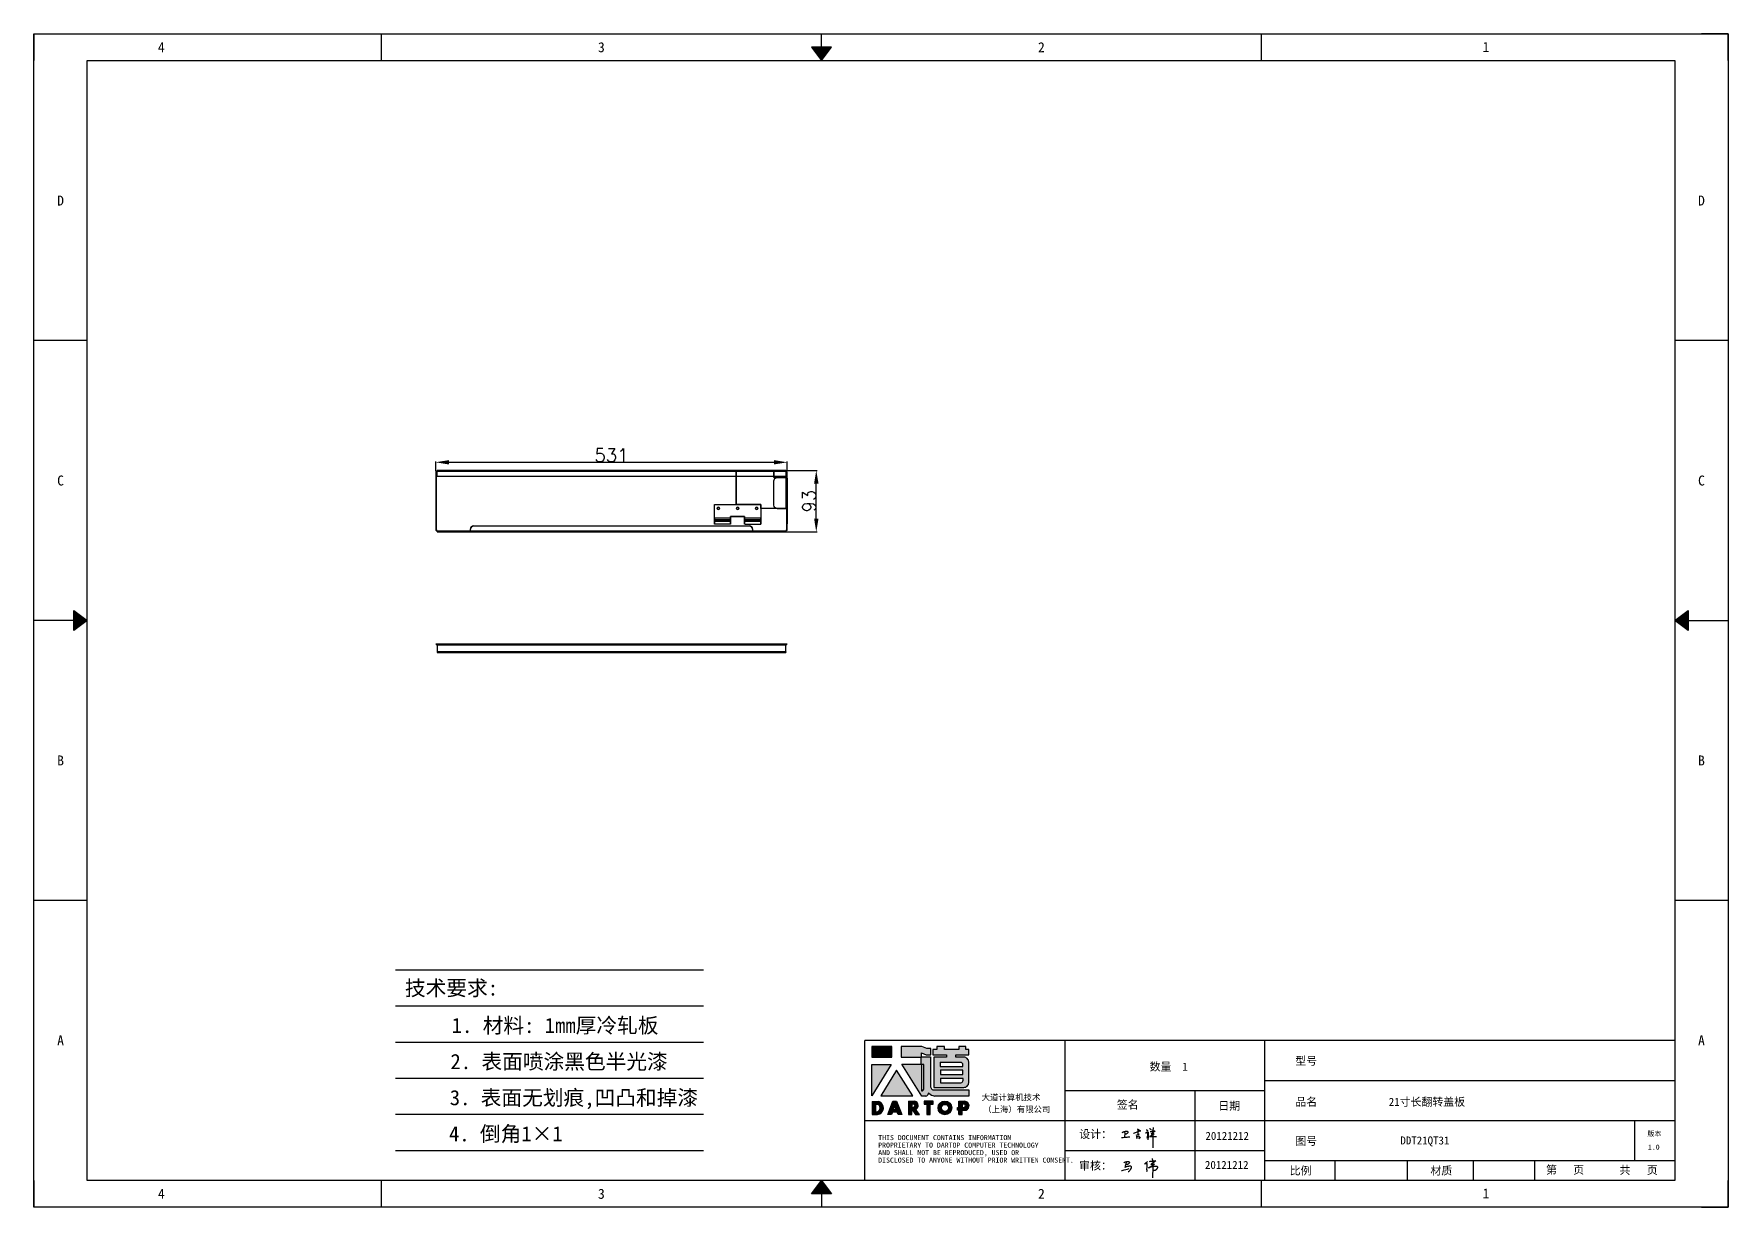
# Model space of a CAD drawing. Header units: millimetres. Extents: x 25928 to 50356, y -44172 to 20163.
# Drawn here: x 27278 to 29838, y -20330 to -18557 of the extents above; entities that cross this region are included whole.
import ezdxf
from ezdxf.enums import TextEntityAlignment as Align

# ---------------------------------------------------------------- set-up
doc = ezdxf.new("R2010")
doc.units = ezdxf.units.MM
doc.linetypes.add('DOT', pattern=[0.25, 0, -0.25])
doc.layers.add('4', color=7, linetype='Continuous')
doc.layers.add('print', color=30, linetype='Continuous')
doc.layers.add('dim', color=2, linetype='Continuous', lineweight=9)
doc.styles.add('Dartop', font='')
doc.styles.add('HZ', font='')
doc.styles.add('hzHT', font='simhei.ttf')
doc.styles.get("Standard").update_dxf_attribs({"font": 'txt', "bigfont": 'gbcbig.shx'})
doc.styles.get('Dartop').set_extended_font_data('FangSong_GB2312')
doc.styles.get('HZ').set_extended_font_data('SimSun')
doc.dimstyles.new('ISO-25', dxfattribs={"dimtxt": 20, "dimasz": 20, "dimexe": 1.25, "dimexo": 0.625, "dimtad": 1, "dimtxsty": 'Standard', "dimcen": 2.5, "dimadec": 0, "dimazin": 0, "dimtfac": 1, "dimtmove": 0, "dimatfit": 3, "dimfxl": 0, "dimarcsym": 0})

# ---------------------------------------------------------------- blocks, each defined once
blk = doc.blocks.new('*D584')
at = {"layer": 'Defpoints', "color": 0}
for p in [(27885.5, -19218.9, -1), (28416.5, -19204.7), (28416.5, -19218.9, -1)]:
    blk.add_point(p, dxfattribs=at)
at = {"layer": 'dim', "color": 0, "lineweight": -2}
for p, q in [((27885.5, -19218.3), (27885.5, -19203.4)), ((27905.5, -19204.7), (28396.5, -19204.7)), ((28416.5, -19218.3), (28416.5, -19203.4))]:
    blk.add_line(p, q, dxfattribs=at)
at = {"layer": 'dim', "color": 0}
for points in [[(27905.5, -19201.4), (27905.5, -19208), (27885.5, -19204.7)], [(28396.5, -19201.4), (28396.5, -19208), (28416.5, -19204.7)]]:
    blk.add_solid(points, dxfattribs=at)
at = {"layer": 'dim', "color": 0, "insert": (28151, -19194.1), "char_height": 20, "attachment_point": 5}
blk.add_mtext('531', dxfattribs=at)
blk = doc.blocks.new('*D585')
at = {"layer": 'Defpoints', "color": 0}
for p in [(28414.5, -19216.9, -1), (28460.4, -19216.9), (28414.5, -19309.9, -1)]:
    blk.add_point(p, dxfattribs=at)
at = {"layer": 'dim', "color": 0, "lineweight": -2}
for p, q in [((28415.1, -19216.9), (28461.7, -19216.9)), ((28460.4, -19289.9), (28460.4, -19236.9)), ((28415.1, -19309.9), (28461.7, -19309.9))]:
    blk.add_line(p, q, dxfattribs=at)
at = {"layer": 'dim', "color": 0}
for points in [[(28457.1, -19236.9), (28463.8, -19236.9), (28460.4, -19216.9)], [(28457.1, -19289.9), (28463.8, -19289.9), (28460.4, -19309.9)]]:
    blk.add_solid(points, dxfattribs=at)
at = {"layer": 'dim', "color": 0, "insert": (28449.8, -19263.4), "char_height": 20, "attachment_point": 5, "rotation": 90}
blk.add_mtext('93', dxfattribs=at)
blk = doc.blocks.new('*U5')
at = {"color": 254, "linetype": 'Continuous', "extrusion": (0, 0, -1)}
for points in [[(-17, 0.333), (-16.812, 0.25), (-17, 0.5)], [(-17, 0.333), (-17.188, 0.25), (-16.812, 0.25)], [(-17, 0.333), (-17, 0.5), (-17.188, 0.25)]]:
    blk.add_solid(points, dxfattribs=at)
blk = doc.blocks.new('*U4')
at = {"color": 254, "linetype": 'Continuous', "extrusion": (0, 0, -1)}
for points in [[(-33.167, 11), (-33, 11), (-33.25, 11.188)], [(-33.167, 11), (-33.25, 11.188), (-33.25, 10.812)], [(-33.167, 11), (-33.25, 10.812), (-33, 11)]]:
    blk.add_solid(points, dxfattribs=at)
blk = doc.blocks.new('*U6')
at = {"color": 254, "linetype": 'Continuous'}
for points in [[(17, 21.667), (17.188, 21.75), (16.812, 21.75)], [(17, 21.667), (16.812, 21.75), (17, 21.5)], [(17, 21.667), (17, 21.5), (17.188, 21.75)]]:
    blk.add_solid(points, dxfattribs=at)
blk = doc.blocks.new('*U3')
at = {"color": 254, "linetype": 'Continuous', "extrusion": (0, 0, -1)}
for points in [[(-0.833, 11), (-0.75, 10.812), (-0.75, 11.188)], [(-0.833, 11), (-0.75, 11.188), (-1, 11)], [(-0.833, 11), (-1, 11), (-0.75, 10.812)]]:
    blk.add_solid(points, dxfattribs=at)
blk = doc.blocks.new('dadao')
for p, q in [((48, 19.2), (44.9, 10.4)), ((44.9, 10.4), (51.2, 10.4)), ((51.2, 10.4), (48, 19.2))]:
    blk.add_line(p, q)
for points in [[(41.8, 121.6), (41.8, 143.7), (-0.4, 143.7), (-0.4, 121.6), (41.8, 121.6)], [(104.8, 122), (104.8, 130.3), (114.1, 126.3), (124.2, 126.3), (124.2, 139.6), (115.9, 139.6), (105.1, 143.9), (61.5, 143.9)], [(61.7, 144), (61.7, 121.3), (103.9, 121.3)], [(113.4, 38.7), (105.1, 38.7), (63, 106.5), (103.9, 106.5), (103.9, 120.9), (103.9, 121.3)], [(109.7, 53.6), (109.7, 106.2), (104.3, 106.2), (104.3, 50.4), (106.6, 50.4)], [(144.6, 94.4), (144.6, 84.8), (192, 84.8), (192, 94.1), (144.9, 94.1)], [(120.2, 45), (119.5, 45), (119.5, 44.6)], [(0, 28), (0, 0), (11.8, 0)], [(0.1, 28), (14, 28)], [(7.1, 21.8), (7.1, 6.1), (12, 6.1)], [(7.1, 21.8), (11.4, 21.8)], [(76.8, 28.2), (76.8, 0), (84.1, 0), (84.1, 11.1), (91.6, -0.1), (100.3, -0.1), (91.7, 11.1)], [(76.8, 28.2), (90.6, 28.2)], [(84, 22.7), (84, 15.3), (87.2, 15.3)], [(84, 22.7), (87.3, 22.7)], [(183.7, 0), (183.7, 9.6), (180.6, 9.6), (180.6, 14.9), (183.8, 14.9), (183.8, 28.1), (196.1, 28.1), (196.5, 28.1)], [(183.7, 0), (190.9, 0), (190.9, 9.6), (198.8, 9.6)], [(194.9, 22.3), (190.8, 22.3), (190.8, 15), (194.4, 15)]]:
    blk.add_lwpolyline(points)
blk.add_lwpolyline([(137.1, 144.2), (137.1, 137.9), (128.3, 137.9), (128.3, 126.5), (157.3, 126.5), (157.3, 121.5), (130.3, 121.5), (130.3, 57.5), (194.4, 57.5, 0.414214), (204.4, 67.5), (204.4, 111.3, 0.414214), (194.4, 121.3), (177.5, 121.3), (177.5, 126.3), (204.7, 126.3), (204.7, 137.7), (198.2, 137.7), (198.2, 143.9), (183.3, 143.9), (183.3, 138), (153, 138), (153, 144.2), (137.1, 144.2)], format="xyb", close=True)
for points in [[(104.8, 122), (123.4, 122), (123.4, 60, 0.414214), (131.4, 52), (204.8, 52), (204.8, 39.1), (131.7, 39.1)], [(144.3, 110.8), (144.3, 101.8), (192.3, 101.8), (192.3, 105.5, 0.414214), (187.3, 110.5), (144.3, 110.5)], [(144.6, 77), (144.6, 67.5), (187.6, 67.5, 0.414214), (192.6, 72.5), (192.6, 76.4), (144.6, 76.4)]]:
    blk.add_lwpolyline(points, format="xyb")
for points in [[(-0.3, 106.2), (40.4, 106.2), (-0.3, 39.7), (-0.3, 106.2)], [(51.7, 94.1), (18.4, 39.3), (86.2, 39.3)], [(43.8, 28.2), (51.8, 28.2), (62.6, -0.1), (55, -0.1), (53.2, 5), (42.9, 5), (41.1, 0), (33.6, 0)], [(110, 28.1), (110, 21.9), (116, 21.9), (116, -0.1), (123.2, -0.1), (123.2, 22), (129.2, 22), (129.2, 28.1), (110, 28.1)]]:
    blk.add_lwpolyline(points, close=True)
for radius in [14.5, 7.44]:
    blk.add_circle((154.2, 14.2), radius)
for centre, radius, start, end in [((99.2, 60.7), 12.6, 305.6399, 325.969), ((111.6, 46.7), 8.19, 282.9811, 347.6627), ((136, 61.7), 22.9, 226.7358, 259.3209), ((8.5, 13.9), 8.49, 294.2143, 69.7177), ((9.6, 14.2), 14.4, 278.6604, 72.3203), ((86.4, 19), 3.8, 282.527, 76.7196), ((88.6, 19.4), 8.95, 290.6073, 77.2124), ((193.7, 18.7), 3.8, 280.9891, 72.5513), ((195.7, 18.6), 9.51, 288.8959, 85.2442)]:
    blk.add_arc(centre, radius, start, end)
blk = doc.blocks.new('h')
for p, q in [((20768.1, -2360.9), (20773, -2359.1)), ((20769.5, -2366.9), (20769.8, -2370.6)), ((20769.8, -2370.6), (20770.9, -2378)), ((20770.9, -2378), (20771.5, -2370.6)), ((20772.4, -2369.3), (20774.9, -2367.8)), ((20773, -2359.1), (20784.1, -2355.2)), ((20773.3, -2331.8), (20775.3, -2338.7)), ((20789.1, -2340.9), (20773.5, -2331.9)), ((20775.3, -2338.7), (20775.6, -2351.2)), ((20775.6, -2351.2), (20775.5, -2357.3)), ((20782.2, -2369.2), (20780, -2377.1)), ((20780, -2377.1), (20788.3, -2371.3)), ((20780.1, -2366.4), (20780.8, -2366.4)), ((20781.9, -2367.4), (20782.2, -2369.2)), ((20845.7, -2343.5), (20848.4, -2353)), ((20848.9, -2370.3), (20847.9, -2424)), ((20848.4, -2353), (20848.9, -2370.3))]:
    blk.add_line(p, q)
for points in [[(20696.6, -2372.4, 0.002073), (20710.6, -2371.9, 0.016137), (20719.6, -2371.3, 0.008314), (20736.9, -2369.3)], [(20699.1, -2348.2, -0.029745), (20704.6, -2345.4, -0.046842), (20708.4, -2344.2, -0.00919), (20714.3, -2343, -0.018517), (20717.2, -2342.5, -0.037841), (20720.3, -2342.4, -0.039541), (20723.2, -2342.8, -0.149785), (20726, -2344.3, -0.204935), (20726.9, -2346.6, -0.074872), (20726.5, -2348.3, -0.061615), (20725.6, -2350.3, -0.034204), (20723.8, -2352.6, -0.045776), (20722.3, -2354.1, -0.054985), (20720.4, -2355.3, -0.036348), (20717.3, -2356.5, -0.067752), (20715.7, -2356.8, -0.043553), (20713.2, -2356.7)], [(20755, -2351.9, -0.024077), (20759.9, -2350.1, -0.013147), (20768.7, -2346.5, -0.00522), (20775.4, -2344.1, -0.018517), (20777.3, -2343.4, -0.008274), (20786.3, -2341, -0.039541), (20788.3, -2340.8, -0.079216), (20789.4, -2341, -0.204935)], [(20813.5, -2350.1, 0.007348), (20815.9, -2348.7, 0.008421), (20818, -2347.3, 0.009459), (20819.7, -2346.2, -0.016325), (20820.7, -2345.5, -0.173771), (20821.8, -2345.3, -0.085159), (20823.9, -2346, -0.125883), (20826, -2347.9, -0.160659), (20826.6, -2350.1, -0.010447), (20826.5, -2352.3, -0.008247), (20826.2, -2355.1, -0.002698), (20825.3, -2374, 0.001562), (20823.9, -2383.7, 0.016137)], [(20816.8, -2335, -0.053561), (20819.6, -2336.1, -0.075272), (20821.3, -2337.3, -0.005295), (20822.5, -2338.5, -0.009337), (20823.1, -2339.1, -0.026146), (20823.7, -2339.8, -0.016644), (20824.5, -2340.9)], [(20832.1, -2329.2, -0.053561), (20834.9, -2330.3, -0.075272), (20836.7, -2331.5, -0.005295), (20837.8, -2332.6, -0.009337), (20838.5, -2333.3, -0.026146), (20839, -2334, -0.016644), (20839.8, -2335.1)], [(20836, -2343.7, -0.02797), (20842.1, -2342.6, -0.048868), (20845.6, -2342.2, -0.00919), (20851.1, -2341.4, -0.018517), (20853.9, -2341.1, -0.037841), (20856.7, -2341.2, -0.039541), (20859.4, -2341.6, -0.018282), (20840.6, -2354.7, -0.000937)], [(20847.6, -2340.2, 0.021784), (20849.6, -2335.9, 0.028296), (20850.8, -2332.4, 0.008136), (20851.9, -2328.2, 0.028913), (20852.2, -2327, 0.08193), (20852.1, -2325.9, 0.075058), (20851.7, -2324.7, 0.275043)]]:
    blk.add_lwpolyline(points, format="xyb")
for points in [[(20711.3, -2343.5), (20711.3, -2343.5), (20711.5, -2355.8), (20710.7, -2368), (20710.6, -2371.9)], [(20821.5, -2350.6), (20822.4, -2359.2), (20822.2, -2364.9), (20821.7, -2369), (20821.3, -2376.3), (20823.6, -2368.5), (20827.2, -2366.3), (20829.5, -2366.3)], [(20840.6, -2354.7), (20850, -2354.7), (20855, -2354.3), (20845.9, -2361.1), (20840.5, -2364), (20833, -2367.5), (20863.2, -2367.4), (20865.9, -2367.3)]]:
    blk.add_lwpolyline(points)
for centre, radius, start, end in [((20773.7, -2371.2), 2.3, 121.9907, 163.60158), ((20787.5, -2406), 40.3, 100.61827, 108.24823), ((20780.8, -2367.6), 1.15, 9.4675, 90)]:
    blk.add_arc(centre, radius, start, end)

msp = doc.modelspace()

# ---------------------------------------------------------------- hatches: boundary and pattern name
for points in [[(28574.545, -20087.646), (28544.411, -20087.646), (28544.411, -20103.391), (28574.545, -20103.391)], [(28573.575, -20114.406), (28544.491, -20114.406), (28544.491, -20161.893)], [(28581.637, -20123.024), (28557.862, -20162.209), (28606.274, -20162.209)], [(28637.014, -20170.227), (28623.255, -20170.227), (28623.255, -20174.592), (28627.548, -20174.592), (28627.548, -20190.321), (28632.688, -20190.321), (28632.688, -20174.581), (28637.014, -20174.581)]]:
    msp.add_hatch(color=0).paths.add_polyline_path(points)
h = msp.add_hatch(color=0)
h.paths.add_polyline_path([(28619.579, -20097.215), (28626.23, -20100.088), (28633.421, -20100.088), (28633.421, -20090.571), (28627.488, -20090.571), (28619.759, -20087.519), (28588.785, -20087.519), (28588.785, -20103.614), (28618.922, -20103.614), (28618.922, -20103.939), (28618.922, -20114.226), (28589.697, -20114.226), (28619.757, -20162.602), (28625.709, -20162.602, 0.27937482), (28630.055, -20158.377), (28630.055, -20158.154), (28630.58, -20158.154, 0.14314537), (28638.774, -20162.324), (28691.008, -20162.324), (28691.008, -20153.15), (28638.552, -20153.15, -0.41421356), (28632.838, -20147.436), (28632.838, -20103.105), (28619.579, -20103.105)])
h.paths.add_polyline_path([(28619.226, -20114.432), (28623.056, -20114.433), (28623.056, -20151.979, -0.08893574), (28620.836, -20154.262), (28619.212, -20154.262)], flags=16)
h = msp.add_hatch(color=0)
h.paths.add_polyline_path([(28690.918, -20091.904), (28686.271, -20091.904), (28686.271, -20087.483), (28675.648, -20087.483), (28675.648, -20091.683), (28653.961, -20091.683), (28653.961, -20087.262), (28642.602, -20087.262), (28642.602, -20091.764), (28636.326, -20091.764), (28636.326, -20099.915), (28657.038, -20099.915), (28657.038, -20103.52), (28637.738, -20103.52), (28637.738, -20149.159), (28683.555, -20149.159, 0.41421356), (28690.697, -20142.017), (28690.697, -20110.762, 0.41421356), (28683.555, -20103.62), (28671.443, -20103.62), (28671.443, -20100.083), (28690.918, -20100.083)])
h.paths.add_polyline_path([(28678.495, -20111.357, -0.41421356), (28682.066, -20114.928), (28682.066, -20117.547), (28647.764, -20117.547), (28647.764, -20111.357)], flags=16)
h.paths.add_polyline_path([(28681.844, -20123.074), (28681.844, -20129.706), (28647.985, -20129.706), (28647.985, -20123.074)], flags=16)
h.paths.add_polyline_path([(28682.287, -20135.674), (28682.287, -20138.514, -0.41421356), (28678.716, -20142.085), (28647.985, -20142.085), (28647.985, -20135.674)], flags=16)
h = msp.add_hatch(color=0)
h.paths.add_polyline_path([(28554.683, -20170.298), (28544.705, -20170.298), (28544.705, -20190.261), (28553.108, -20190.261, 0.79301591)])
h.paths.add_polyline_path([(28553.256, -20185.889), (28549.768, -20185.889), (28549.768, -20174.67), (28552.871, -20174.67, -0.67136089)], flags=16)
h = msp.add_hatch(color=0)
h.paths.add_polyline_path([(28581.712, -20170.134), (28576.018, -20170.134), (28568.695, -20190.283), (28574.089, -20190.283), (28575.358, -20186.712), (28582.666, -20186.712), (28583.962, -20190.326), (28589.399, -20190.326)])
h.paths.add_polyline_path([(28581.269, -20182.863), (28576.742, -20182.863), (28578.964, -20176.532)], flags=16)
h = msp.add_hatch(color=0)
h.paths.add_polyline_path([(28609.39, -20170.148), (28599.577, -20170.148), (28599.577, -20190.294), (28604.763, -20190.294), (28604.763, -20182.307), (28610.093, -20190.366), (28616.359, -20190.366), (28610.225, -20182.358, 0.74405494)])
h.paths.add_polyline_path([(28604.715, -20179.326), (28604.715, -20174.035), (28607.033, -20174.035, -0.79680897), (28606.999, -20179.326)], flags=16)
h = msp.add_hatch(color=0)
h.paths.add_polyline_path([(28644.493, -20180.149, 1), (28665.179, -20180.149, 1)])
h.paths.add_polyline_path([(28660.15, -20180.149, -1), (28649.522, -20180.149, -1)], flags=16)
h = msp.add_hatch(color=0)
h.paths.add_polyline_path([(28685.02, -20170.196), (28684.724, -20170.196), (28675.975, -20170.196), (28675.975, -20179.598), (28673.654, -20179.598), (28673.654, -20183.414), (28675.938, -20183.414), (28675.938, -20190.258), (28681.045, -20190.258), (28681.045, -20183.387), (28686.657, -20183.387, 0.81230381)])
h.paths.add_polyline_path([(28680.969, -20179.572), (28680.969, -20174.313), (28683.875, -20174.313, -0.77821343), (28683.579, -20179.572)], flags=16)

# ---------------------------------------------------------------- linework, layer by layer
at = {"color": 0, "linetype": 'DOT'}
for p, q in [((27278.449, -18557.416), (29797.621, -18557.416)), ((27278.449, -20289.802), (27278.449, -18597.704)), ((29837.909, -18597.704), (29837.909, -20289.802)), ((29797.621, -20330.09), (27278.449, -20330.09))]:
    msp.add_line(p, q, dxfattribs=at)
at = {"color": 0}
for p, q in [((27278.449, -18557.416), (27278.449, -18597.704)), ((27803.362, -18597.704), (27803.362, -18557.416)), ((28468.115, -18577.56), (28468.115, -18557.416)), ((29132.868, -18597.704), (29132.868, -18557.416)), ((29837.909, -18557.416), (29797.621, -18557.416)), ((29837.909, -18597.704), (29837.909, -18557.416)), ((27359.025, -20289.802), (27359.025, -18597.704)), ((27359.025, -18597.704), (29757.333, -18597.704)), ((29757.333, -18597.704), (29757.333, -20289.802)), ((27359.025, -19020.729), (27278.449, -19020.729)), ((29837.909, -19020.729), (29757.333, -19020.729)), ((27338.881, -19443.753), (27278.449, -19443.753)), ((29777.477, -19443.753), (29837.909, -19443.753)), ((27359.025, -19866.778), (27278.449, -19866.778)), ((29837.909, -19866.778), (29757.333, -19866.778)), ((29757.333, -20078.29), (28533.583, -20078.29)), ((28533.583, -20289.802), (28533.583, -20078.29)), ((28835.744, -20078.29), (28835.744, -20289.802)), ((29137.904, -20289.802), (29137.904, -20078.29)), ((29137.904, -20138.722), (29757.333, -20138.722)), ((28835.744, -20153.83), (29137.904, -20153.83)), ((29032.148, -20153.83), (29032.148, -20289.802)), ((28533.583, -20199.154), (28835.744, -20199.154)), ((28835.744, -20199.154), (29757.333, -20199.154)), ((29696.901, -20259.586), (29696.901, -20199.154)), ((28835.744, -20244.478), (29137.904, -20244.478)), ((29137.904, -20259.586), (29757.333, -20259.586)), ((29244.212, -20289.802), (29244.212, -20259.586)), ((29353.769, -20289.802), (29353.769, -20259.586)), ((29453.366, -20289.802), (29453.366, -20259.586)), ((29545.821, -20289.802), (29545.821, -20259.586)), ((27278.449, -20289.802), (27278.449, -20330.09)), ((29757.333, -20289.802), (27359.025, -20289.802)), ((27803.362, -20330.09), (27803.362, -20289.802)), ((29132.868, -20330.09), (29132.868, -20289.802)), ((29837.909, -20330.09), (29837.909, -20289.802)), ((28468.115, -20309.946), (28468.115, -20330.09)), ((29797.621, -20330.09), (29837.909, -20330.09))]:
    msp.add_line(p, q, dxfattribs=at)
at = {"extrusion": (3.98566e-30, 0, -1)}
for p, q in [((27885.503, -19218.939), (27885.503, -19307.939)), ((27885.503, -19218.939), (27887.503, -19218.939)), ((27887.503, -19218.939), (27887.503, -19216.939)), ((28414.503, -19216.939), (27887.503, -19216.939)), ((28414.503, -19216.939), (28414.503, -19218.939)), ((28414.503, -19218.939), (28416.503, -19218.939)), ((28416.503, -19307.939), (28416.503, -19218.939)), ((27887.503, -19307.939), (27885.503, -19307.939)), ((27887.503, -19309.939), (27887.503, -19307.939)), ((27887.503, -19309.939), (28414.503, -19309.939)), ((28414.503, -19307.939), (28414.503, -19309.939)), ((28416.503, -19307.939), (28414.503, -19307.939))]:
    msp.add_line(p, q, dxfattribs=at)
for p, q in [((27886.503, -19307.939, 1), (27886.503, -19218.939, 1)), ((27887.503, -19218.939, 1), (27886.503, -19218.939, 1)), ((27887.503, -19225.939, 12.7), (27887.503, -19216.939, 12.7)), ((27887.503, -19216.939, 12.7), (28414.503, -19216.939, 12.7)), ((27887.503, -19217.939, 1), (27887.503, -19218.939, 1)), ((27887.503, -19217.939, 1), (28414.503, -19217.939, 1)), ((28339.503, -19268.439, 2), (28339.503, -19217.939, 2)), ((28339.503, -19217.939, 2), (28396.503, -19217.939, 2)), ((28396.503, -19227.939, 2), (28396.503, -19217.939, 2)), ((28414.503, -19216.939, 12.7), (28414.503, -19225.939, 12.7)), ((28414.503, -19218.939, 1), (28414.503, -19217.939, 1)), ((28415.503, -19218.939, 1), (28414.503, -19218.939, 1)), ((28415.503, -19218.939, 1), (28415.503, -19307.939, 1)), ((28414.503, -19225.939, 12.7), (27887.503, -19225.939, 12.7)), ((28414.503, -19227.939, 2), (28396.503, -19227.939, 2)), ((28414.503, -19227.939, 2), (28414.503, -19274.439, 2)), ((28415.503, -19228.939, 22), (28415.503, -19297.939, 22)), ((28415.503, -19228.939, 22), (28416.503, -19228.939, 22)), ((28416.503, -19228.939, 22), (28416.503, -19297.939, 22)), ((28306.503, -19293.439, 2.5), (28306.503, -19268.439, 2.5)), ((28306.503, -19268.439, 2.5), (28376.503, -19268.439, 2.5)), ((28339.503, -19268.439, 2), (28376.503, -19268.439, 2)), ((28376.503, -19268.439, 2), (28376.503, -19274.439, 2)), ((28376.503, -19268.439, 2.5), (28376.503, -19293.439, 2.5)), ((28331.003, -19289.263, 3.25), (28306.503, -19289.263, 3.25)), ((28306.503, -19291.274, 3.25), (28331.003, -19291.274, 3.25)), ((28331.003, -19293.439, 2.5), (28306.503, -19293.439, 2.5)), ((28306.503, -19293.439, 1), (28331.003, -19293.439, 1)), ((28331.003, -19293.439, 2.5), (28306.503, -19293.439, 2.5)), ((28331.003, -19293.439, 2.5), (28331.003, -19286.439, 2.5)), ((28331.003, -19286.439, 2.5), (28352.003, -19286.439, 2.5)), ((28352.003, -19286.439, 2.5), (28352.003, -19293.439, 2.5)), ((28376.503, -19289.263, 3.25), (28352.003, -19289.263, 3.25)), ((28352.003, -19291.274, 3.25), (28376.503, -19291.274, 3.25)), ((28376.503, -19293.439, 2.5), (28352.003, -19293.439, 2.5)), ((28352.003, -19293.439, 1), (28376.503, -19293.439, 1)), ((28376.503, -19293.439, 2.5), (28352.003, -19293.439, 2.5)), ((28414.503, -19274.439, 2), (28376.503, -19274.439, 2)), ((28416.503, -19297.939, 22), (28415.503, -19297.939, 22)), ((27886.503, -19307.939, 1), (27887.503, -19307.939, 1)), ((27887.503, -19307.939, 1), (27887.503, -19308.939, 1)), ((28414.503, -19308.939, 1), (27887.503, -19308.939, 1)), ((27887.503, -19308.939, 12.7), (27887.503, -19309.939, 12.7)), ((27887.503, -19308.939, 12.7), (27938.003, -19308.939, 12.7)), ((27887.503, -19309.939, 12.7), (28414.503, -19309.939, 12.7)), ((27938.003, -19308.939, 12.7), (27938.003, -19305.939, 12.7)), ((27943.003, -19300.939, 12.7), (28359.003, -19300.939, 12.7)), ((28331.003, -19298.344, 5.03), (28306.503, -19298.344, 5.03)), ((28352.252, -19298.344, 1), (28376.503, -19298.344, 5.03)), ((28364.003, -19305.939, 12.7), (28364.003, -19308.939, 12.7)), ((28364.003, -19308.939, 12.7), (28414.503, -19308.939, 12.7)), ((28414.503, -19308.939, 1), (28414.503, -19307.939, 1)), ((28414.503, -19307.939, 1), (28415.503, -19307.939, 1)), ((28414.503, -19308.939, 12.7), (28414.503, -19309.939, 12.7)), ((28414.503, -19480.58, -141.047), (27887.503, -19480.58, -141.047)), ((27887.503, -19480.58, -141.047), (27887.503, -19492.28, -141.047)), ((27887.503, -19492.28, -141.047), (27938.003, -19492.28, -141.047)), ((27938.003, -19491.28, -141.047), (27938.003, -19492.28, -141.047)), ((28364.003, -19491.28, -141.047), (27938.003, -19491.28, -141.047)), ((28364.003, -19492.28, -141.047), (28364.003, -19491.28, -141.047)), ((28364.003, -19492.28, -141.047), (28414.503, -19492.28, -141.047)), ((28414.503, -19492.28, -141.047), (28414.503, -19480.58, -141.047)), ((28965.509, -20269.136), (28962.54, -20270.743)), ((28967.645, -20267.995), (28965.509, -20269.136)), ((28965.631, -20265.592), (28969.406, -20265.592)), ((28971.419, -20265.409), (28967.645, -20267.995)), ((28967.781, -20256.632), (28968.648, -20263.874)), ((28968.789, -20269.221), (28968.469, -20285.86)), ((28968.648, -20263.874), (28968.789, -20269.221)), ((28969.406, -20265.592), (28971.419, -20265.409))]:
    msp.add_line(p, q)
at = {"extrusion": (0, 1, 0)}
for p, q in [((27887.503, -19216.939), (27887.503, -19216.939, 12.7)), ((27887.503, -19216.939, 12.7), (28414.503, -19216.939, 12.7)), ((28414.503, -19216.939), (27887.503, -19216.939)), ((28414.503, -19216.939, 12.7), (28414.503, -19216.939))]:
    msp.add_line(p, q, dxfattribs=at)
at = {"extrusion": (-2.29585e-30, -1, 2.24254e-30)}
for p, q in [((27887.503, -19217.939, 1), (28414.503, -19217.939, 1)), ((27887.503, -19217.939, 1), (27887.503, -19217.939, 11.7)), ((27887.503, -19217.939, 11.7), (28414.503, -19217.939, 11.7)), ((28414.503, -19217.939, 11.7), (28414.503, -19217.939, 1))]:
    msp.add_line(p, q, dxfattribs=at)
at = {"extrusion": (0, 0, -1)}
for p, q in [((27887.503, -19217.939, 11.7), (28414.503, -19217.939, 11.7)), ((27887.503, -19225.939, 11.7), (27887.503, -19217.939, 11.7)), ((28339.503, -19217.939, 1), (28339.503, -19268.439, 1)), ((28339.503, -19217.939, 1), (28396.503, -19217.939, 1)), ((28396.503, -19217.939, 1), (28396.503, -19227.939, 1)), ((28414.503, -19217.939, 11.7), (28414.503, -19225.939, 11.7)), ((28414.503, -19225.939, 11.7), (27887.503, -19225.939, 11.7)), ((28396.503, -19227.939, 1), (28415.503, -19227.939, 1)), ((28396.503, -19269.439, 20), (28396.503, -19232.939, 20)), ((28401.503, -19227.939, 20), (28414.503, -19227.939, 20)), ((28414.503, -19227.939, 20), (28414.503, -19274.439, 20)), ((28415.503, -19227.939, 1), (28415.503, -19274.439, 1)), ((28306.503, -19293.439, 1), (28306.503, -19268.439, 1)), ((28306.503, -19268.439, 1), (28376.503, -19268.439, 1)), ((28376.503, -19268.439, 1), (28339.503, -19268.439, 1)), ((28376.503, -19274.439, 1), (28376.503, -19268.439, 1)), ((28376.503, -19268.439, 1), (28376.503, -19293.439, 1)), ((28306.503, -19293.439, 1), (28331.003, -19293.439, 1)), ((28331.003, -19286.439, 1), (28331.003, -19293.439, 1)), ((28352.003, -19286.439, 1), (28331.003, -19286.439, 1)), ((28352.003, -19293.439, 1), (28352.003, -19286.439, 1)), ((28352.003, -19293.439, 1), (28376.503, -19293.439, 1)), ((28415.503, -19274.439, 1), (28376.503, -19274.439, 1)), ((28401.503, -19274.439, 20), (28414.503, -19274.439, 20)), ((27938.003, -19308.939, 11.7), (27938.003, -19305.939, 11.7)), ((28364.003, -19308.939, 11.7), (27938.003, -19308.939, 11.7)), ((27943.003, -19300.939, 11.7), (28359.003, -19300.939, 11.7)), ((28364.003, -19305.939, 11.7), (28364.003, -19308.939, 11.7))]:
    msp.add_line(p, q, dxfattribs=at)
at = {"extrusion": (-4.27492e-28, 1, 0)}
for p, q in [((28339.503, -19217.939, 1), (28396.503, -19217.939, 1)), ((28339.503, -19217.939, 2), (28396.503, -19217.939, 2)), ((28339.503, -19217.939, 2), (28339.503, -19217.939, 1)), ((28396.503, -19217.939, 2), (28396.503, -19217.939, 1))]:
    msp.add_line(p, q, dxfattribs=at)
at = {"extrusion": (-1, 0, 0)}
for p, q in [((28339.503, -19268.439, 2), (28339.503, -19217.939, 2)), ((28339.503, -19217.939, 1), (28339.503, -19268.439, 1)), ((28339.503, -19217.939, 2), (28339.503, -19217.939, 1)), ((28339.503, -19268.439, 1), (28339.503, -19268.439, 2))]:
    msp.add_line(p, q, dxfattribs=at)
at = {"extrusion": (-1, 0, -2.22045e-16)}
for p, q in [((28352.003, -19286.439, 2.5), (28352.003, -19293.439, 2.5)), ((28352.003, -19286.439, 1), (28352.003, -19286.439, 2.5)), ((28352.003, -19293.439, 1), (28352.003, -19286.439, 1)), ((28352.003, -19289.263, 3.25), (28352.003, -19291.274, 3.25))]:
    msp.add_line(p, q, dxfattribs=at)
at = {"extrusion": (6.31089e-30, 1, -2.22045e-16)}
for p, q in [((27887.503, -19479.58, -140.047), (27885.503, -19479.58, -140.047)), ((27885.503, -19479.58, -51.047), (27885.503, -19479.58, -140.047)), ((27885.503, -19479.58, -51.047), (27887.503, -19479.58, -51.047)), ((27887.503, -19479.58, -142.047), (27887.503, -19479.58, -140.047)), ((27887.503, -19479.58, -142.047), (28414.503, -19479.58, -142.047)), ((27887.503, -19479.58, -51.047), (27887.503, -19479.58, -49.047)), ((28414.503, -19479.58, -49.047), (27887.503, -19479.58, -49.047)), ((28414.503, -19479.58, -140.047), (28414.503, -19479.58, -142.047)), ((28416.503, -19479.58, -140.047), (28414.503, -19479.58, -140.047)), ((28414.503, -19479.58, -51.047), (28416.503, -19479.58, -51.047)), ((28414.503, -19479.58, -49.047), (28414.503, -19479.58, -51.047)), ((28416.503, -19479.58, -140.047), (28416.503, -19479.58, -51.047))]:
    msp.add_line(p, q, dxfattribs=at)
at = {"extrusion": (0, -1, 2.22045e-16)}
for p, q in [((27886.503, -19480.58, -140.047), (27887.503, -19480.58, -140.047)), ((27886.503, -19480.58, -140.047), (27886.503, -19480.58, -51.047)), ((27887.503, -19480.58, -51.047), (27886.503, -19480.58, -51.047)), ((27887.503, -19480.58, -140.047), (27887.503, -19480.58, -141.047)), ((28414.503, -19480.58, -141.047), (27887.503, -19480.58, -141.047)), ((27887.503, -19480.58, -50.047), (27887.503, -19480.58, -51.047)), ((27887.503, -19480.58, -50.047), (28414.503, -19480.58, -50.047)), ((28414.503, -19480.58, -141.047), (28414.503, -19480.58, -140.047)), ((28414.503, -19480.58, -140.047), (28415.503, -19480.58, -140.047)), ((28415.503, -19480.58, -51.047), (28414.503, -19480.58, -51.047)), ((28414.503, -19480.58, -51.047), (28414.503, -19480.58, -50.047)), ((28415.503, -19480.58, -51.047), (28415.503, -19480.58, -140.047))]:
    msp.add_line(p, q, dxfattribs=at)
at = {"extrusion": (0, -2.22045e-16, -1)}
for p, q in [((27887.503, -19479.58, -142.047), (27887.503, -19492.28, -142.047)), ((27887.503, -19479.58, -142.047), (28414.503, -19479.58, -142.047)), ((27887.503, -19491.28, -58.047), (27887.503, -19492.28, -58.047)), ((28414.503, -19491.28, -58.047), (27887.503, -19491.28, -58.047)), ((27887.503, -19492.28, -142.047), (28414.503, -19492.28, -142.047)), ((28414.503, -19492.28, -58.047), (27887.503, -19492.28, -58.047)), ((28414.503, -19492.28, -142.047), (28414.503, -19479.58, -142.047)), ((28414.503, -19491.28, -58.047), (28414.503, -19492.28, -58.047))]:
    msp.add_line(p, q, dxfattribs=at)
at = {"extrusion": (-2.29585e-30, -2.22045e-16, -1)}
for p, q in [((27887.503, -19480.58, -50.047), (28414.503, -19480.58, -50.047)), ((27887.503, -19480.58, -50.047), (27887.503, -19491.28, -50.047)), ((27887.503, -19491.28, -50.047), (28414.503, -19491.28, -50.047)), ((28414.503, -19491.28, -50.047), (28414.503, -19480.58, -50.047))]:
    msp.add_line(p, q, dxfattribs=at)
at = {"extrusion": (0, 1, -2.22045e-16)}
for p, q in [((27887.503, -19491.28, -50.047), (28414.503, -19491.28, -50.047)), ((27887.503, -19491.28, -58.047), (27887.503, -19491.28, -50.047)), ((28414.503, -19491.28, -58.047), (27887.503, -19491.28, -58.047)), ((28414.503, -19491.28, -50.047), (28414.503, -19491.28, -58.047))]:
    msp.add_line(p, q, dxfattribs=at)
at = {"color": 0}
for points in [[(28468.115, -18597.704), (28483.223, -18577.56), (28453.007, -18577.56), (28468.115, -18597.704)], [(27359.025, -19443.753), (27338.881, -19458.861), (27338.881, -19428.645), (27359.025, -19443.753)], [(29757.333, -19443.753), (29777.477, -19428.645), (29777.477, -19458.861), (29757.333, -19443.753)], [(28468.115, -20289.802), (28483.223, -20309.946), (28453.007, -20309.946), (28468.115, -20289.802)]]:
    msp.add_lwpolyline(points, close=True, dxfattribs=at)
for points in [[(28924.807, -20262.98, -0.02974503), (28926.534, -20262.114, -0.04684215), (28927.703, -20261.738, -0.00919025), (28929.528, -20261.369, -0.01851715), (28930.443, -20261.237, -0.03784064), (28931.387, -20261.207, -0.03954126), (28932.284, -20261.318, -0.14978519), (28933.161, -20261.797, -0.20493524), (28933.429, -20262.49, -0.07487171), (28933.327, -20263.038, -0.06161465), (28933.029, -20263.644, -0.0342039), (28932.489, -20264.357, -0.04577587), (28932.005, -20264.819, -0.05498501), (28931.42, -20265.187, -0.03634791), (28930.451, -20265.573, -0.06775206), (28929.965, -20265.656, -0.04355337), (28929.202, -20265.617)], [(28962.54, -20270.743, -0.02974503), (28965.235, -20269.393, -0.04684215), (28967.059, -20268.806, -0.00919025), (28969.906, -20268.231, -0.01851715), (28971.333, -20268.024, -0.03784064), (28972.805, -20267.978, -0.03954126), (28974.205, -20268.151, -0.14978519), (28975.572, -20268.898, -0.20493524), (28975.991, -20269.98, -0.07487171), (28975.832, -20270.834, -0.06161465), (28975.367, -20271.779, -0.0342039), (28974.524, -20272.892, -0.04577587), (28973.769, -20273.613, -0.05498501), (28972.857, -20274.186, -0.03634791), (28971.345, -20274.788, -0.06775206), (28970.587, -20274.918, -0.04355337), (28969.397, -20274.857)], [(28963.778, -20261.138, -0.02797026), (28966.219, -20260.687, -0.04886788), (28967.633, -20260.536, -0.00919025), (28969.858, -20260.207, -0.01851715), (28970.97, -20260.105, -0.03784064), (28972.111, -20260.129, -0.03954126), (28973.186, -20260.32, -0.01828189), (28965.631, -20265.592, -0.0009369)]]:
    msp.add_lwpolyline(points, format="xyb")
msp.add_lwpolyline([(28928.614, -20261.545), (28928.614, -20261.545), (28928.037, -20265.085), (28927.086, -20268.414), (28926.465, -20270.457)])
for centre in [(28312.503, -19274.439, 2.5), (28341.503, -19274.439, 2.5), (28370.503, -19274.439, 1), (28370.503, -19274.439, 2.5)]:
    msp.add_circle(centre, 1.7)
at = {"extrusion": (0, 0, -1)}
for centre in [(-28312.503, -19274.439, -1), (-28341.503, -19274.439, -1), (-28370.503, -19274.439, -2.5), (-28370.503, -19274.439, -1)]:
    msp.add_circle(centre, 1.7, dxfattribs=at)
for centre, start, end in [((-28401.503, -19232.939, -20), 0, 90), ((-28401.503, -19269.439, -20), 270, 0), ((-27943.003, -19305.939, -11.7), 0, 90), ((-28359.003, -19305.939, -11.7), 90, 180)]:
    msp.add_arc(centre, 5, start, end, dxfattribs=at)
at = {"extrusion": (1, 0, -2.22045e-16)}
for centre in [(-19293.439, 6, 28306.503), (-19293.439, 6, 28331.003)]:
    msp.add_arc(centre, 5, 326.632987, 270, dxfattribs=at)
at = {"extrusion": (-1, 0, 2.22045e-16)}
for centre in [(19293.439, 6, -28306.503), (19293.439, 6, -28331.003)]:
    msp.add_arc(centre, 3.5, 270, 231.786789, dxfattribs=at)
at = {"extrusion": (-1, 0, -2.22045e-16)}
for centre, radius, end in [((19293.439, 6, -28352.003), 5, 213.367013), ((19293.439, 6, -28352.003), 3.5, 231.786789), ((19293.439, 6, -28352.003), 3.5, 231.786789), ((19293.439, 6, -28376.503), 3.5, 231.786789)]:
    msp.add_arc(centre, radius, 270, end, dxfattribs=at)
at = {"extrusion": (1, 0, 2.22045e-16)}
for centre in [(-19293.439, 6, 28352.003), (-19293.439, 6, 28376.503)]:
    msp.add_arc(centre, 5, 326.632987, 270, dxfattribs=at)
for centre, radius, start, end in [((27943.003, -19305.939, 12.7), 5, 90, 180), ((28359.003, -19305.939, 12.7), 5, 0, 90), ((28936.222, -20287.345), 19.504, 113.202449, 120.017497), ((28931.644, -20276.666), 7.885, 102.47486, 113.202449), ((28943.07, -20328.311), 60.779, 100.36867, 102.47486), ((28934.827, -20283.258), 14.979, 96.125337, 100.36867), ((28934.029, -20275.821), 7.499, 87.457037, 96.125337), ((28934.057, -20275.192), 6.87, 78.399567, 87.457037), ((28935.027, -20270.466), 2.045, 44.324655, 78.399567), ((28933.571, -20269.445), 3.301, 326.76781, 340.871018), ((28935.678, -20269.83), 1.134, 357.998393, 44.324655), ((28934.57, -20269.791), 2.243, 340.871018, 357.998393), ((28941.651, -20239.014), 29.831, 299.265464, 300.9495), ((29009.232, -20489.063), 230.333, 102.46592, 103.2053), ((28852.268, -20153.723), 152.514, 313.366132, 315.296084), ((28959.535, -20265.135), 0.975, 52.375745, 91.291159), ((28101.743, -20237.467), 858.927, 357.565664, 358.057278), ((28959.2, -20264.982), 1.118, 357.196828, 33.705179), ((28934.045, -20263.336), 26.332, 352.912546, 354.802684), ((28943.923, -20264.234), 16.413, 354.802684, 357.196828), ((28920.387, -20268.601), 6.385, 281.076982, 291.212632), ((28779.986, -19698.698), 593.276, 283.91895, 284.971512), ((28930.374, -20271.591), 5.03, 283.816254, 294.030509), ((28931.448, -20274.079), 2.32, 294.836428, 309.901134), ((28900.518, -20245.543), 44.385, 316.919563, 320.58866), ((28925.669, -20267.104), 11.285, 324.094808, 331.378357), ((28934.427, -20271.532), 1.508, 319.573073, 337.48549), ((28930.275, -20268.214), 6.777, 324.910666, 333.348429), ((29441.234, -20346.657), 486.8, 171.410173, 171.768083)]:
    msp.add_arc(centre, radius, start, end)
at = {"layer": 'Defpoints'}
for p, q in [((27824.913, -19971.455), (28289.951, -19971.455)), ((27824.913, -20026.055), (28289.951, -20026.055)), ((27824.913, -20026.055), (28289.951, -20026.055)), ((27824.913, -20080.655), (28289.951, -20080.655)), ((27824.913, -20135.255), (28289.951, -20135.255)), ((27824.913, -20189.855), (28289.951, -20189.855)), ((27824.913, -20244.455), (28289.951, -20244.455))]:
    msp.add_line(p, q, dxfattribs=at)
at = {"layer": 'print'}
msp.add_lwpolyline([(27278.449, -18557.416), (29837.909, -18557.416), (29837.909, -20330.09), (27278.449, -20330.09)], close=True, dxfattribs=at)

# ---------------------------------------------------------------- block references
at = {"color": 0, "linetype": 'Continuous', "xscale": 80.57610619627711, "yscale": 80.57610619687368, "zscale": 80.57610619687446}
for name, p in [('*U6', (27098.322, -20330.09)), ('*U3', (27278.449, -20330.09)), ('*U4', (27098.322, -20330.09)), ('*U5', (27098.322, -20330.09))]:
    msp.add_blockref(name, p, dxfattribs=at)
at = {"color": 0}
for name, p, xscale, yscale, zscale in [('dadao', (28544.705, -20190.261), 0.7141973048657924, 0.7141973049202118, 0.7141973049268417), ('h', (22507.924, -19489.555), 0.3098964079397265, 0.3098964079412326, 0.3098964079411201)]:
    msp.add_blockref(name, p, dxfattribs=dict(at, xscale=xscale, yscale=yscale, zscale=zscale))

# ---------------------------------------------------------------- texts
for s, height, style, p in [('4', 15.108, 'Dartop', (27470.986, -18577.56)), ('3', 15.108, 'Dartop', (28135.739, -18577.56)), ('2', 15.108, 'Dartop', (28800.492, -18577.56)), ('1', 15.108, 'Dartop', (29472.131, -18577.081)), ('D', 15.108, 'Dartop', (27318.737, -18809.216)), ('D', 15.108, 'Dartop', (29797.621, -18809.216)), ('C', 15.108, 'Dartop', (27318.737, -19232.241)), ('C', 15.108, 'Dartop', (29797.621, -19232.241)), ('B', 15.108, 'Dartop', (27318.737, -19655.266)), ('B', 15.108, 'Dartop', (29797.621, -19655.266)), ('A', 15.108, 'Dartop', (27318.737, -20078.29)), ('A', 15.108, 'Dartop', (29797.621, -20078.29)), ('数量  1', 12.0864, 'hzHT', (28992.753, -20117.909)), ('型号', 12.0864, 'hzHT', (29200.611, -20109.034)), ('签名', 12.0864, 'hzHT', (28930.906, -20175.509)), ('品名', 12.0864, 'hzHT', (29200.611, -20171.081)), ('21寸长翻转盖板', 12.0864, 'hzHT', (29382.912, -20171.051)), ('日期', 12.0864, 'hzHT', (29084.269, -20176.996)), ('20121212', 12.0864, 'hzHT', (29081.167, -20222.435)), ('版本', 7.554, 'hzHT', (29726.535, -20219.209)), ('图号', 12.0864, 'hzHT', (29200.611, -20230.157)), ('DDT21QT31', 12.0864, 'hzHT', (29379.844, -20229.369)), ('1.0', 7.554, 'Dartop', (29725.626, -20239.397)), ('20121212', 12.0864, 'hzHT', (29080.447, -20266.29)), ('比例', 12.0864, 'hzHT', (29192.184, -20275.009)), ('材质', 12.0864, 'hzHT', (29404.683, -20275.009)), ('第   页', 12.0864, 'hzHT', (29591.651, -20273.755)), ('共   页', 12.0864, 'hzHT', (29702.675, -20274.196)), ('4', 15.108, 'Dartop', (27470.986, -20309.946)), ('3', 15.108, 'Dartop', (28135.739, -20309.946)), ('2', 15.108, 'Dartop', (28800.492, -20309.946)), ('1', 15.108, 'Dartop', (29472.131, -20309.467))]:
    msp.add_text(s, height=height, dxfattribs=dict(at, style=style)).set_placement(p, align=Align.MIDDLE_CENTER)
at = {"style": 'HZ'}
for s, p in [('技术要求:', (27909.368, -19999.011)), ('1. 材料: 1mm厚冷轧板', (28065.845, -20055.498)), ('    2. 表面喷涂黑色半光漆    ', (28071.91, -20110.098)), ('3. 表面无划痕,凹凸和掉漆', (28094.295, -20164.698)), ('4. 倒角1×1         ', (28061.55, -20219.298))]:
    msp.add_text(s, height=22.932, dxfattribs=at).set_placement(p, align=Align.MIDDLE_CENTER)
at = {"color": 0, "style": 'hzHT'}
for s, height, p in [('设计：', 12.0864, (28857.689, -20225.865)), ('AND SHALL NOT BE REPRODUCED, USED OR', 7.55401, (28553.978, -20251.503)), ('THIS DOCUMENT CONTAINS INFORMATION', 7.55401, (28553.978, -20228.841)), ('PROPRIETARY TO DARTOP COMPUTER TECHNOLOGY', 7.55401, (28553.978, -20240.172)), ('DISCLOSED TO ANYONE WITHOUT PRIOR WRITTEN CONSENT.', 7.55401, (28553.978, -20262.834)), ('审核：', 12.0864, (28857.509, -20273.459))]:
    msp.add_text(s, height=height, dxfattribs=at).set_placement(p)
at = {"layer": '4', "color": 0, "style": 'hzHT'}
for s, p in [('大道计算机技术', (28710.215, -20168.841)), ('（上海）有限公司', (28712.496, -20186.908))]:
    msp.add_text(s, height=9.0648, dxfattribs=at).set_placement(p)

# ---------------------------------------------------------------- dimensions: what is measured, and where the dimension line sits
at = {"layer": 'dim'}
dim = msp.add_linear_dim(base=(28416.503, -19204.686, 1), p1=(27885.503, -19218.939), p2=(28416.503, -19218.939), dimstyle='ISO-25', dxfattribs=at)
dim.commit()
dim.dimension.update_dxf_attribs({"geometry": '*D584', "text_midpoint": (28151.003, -19194.061, 1)})
dim = msp.add_linear_dim(base=(28460.435, -19216.939, 1), p1=(28414.503, -19309.939), p2=(28414.503, -19216.939), angle=90, dimstyle='ISO-25', dxfattribs=at)
dim.commit()
dim.dimension.update_dxf_attribs({"geometry": '*D585', "text_midpoint": (28460.435, -19263.439, 1), "dimtype": 160})

doc.saveas('drawing.dxf')
